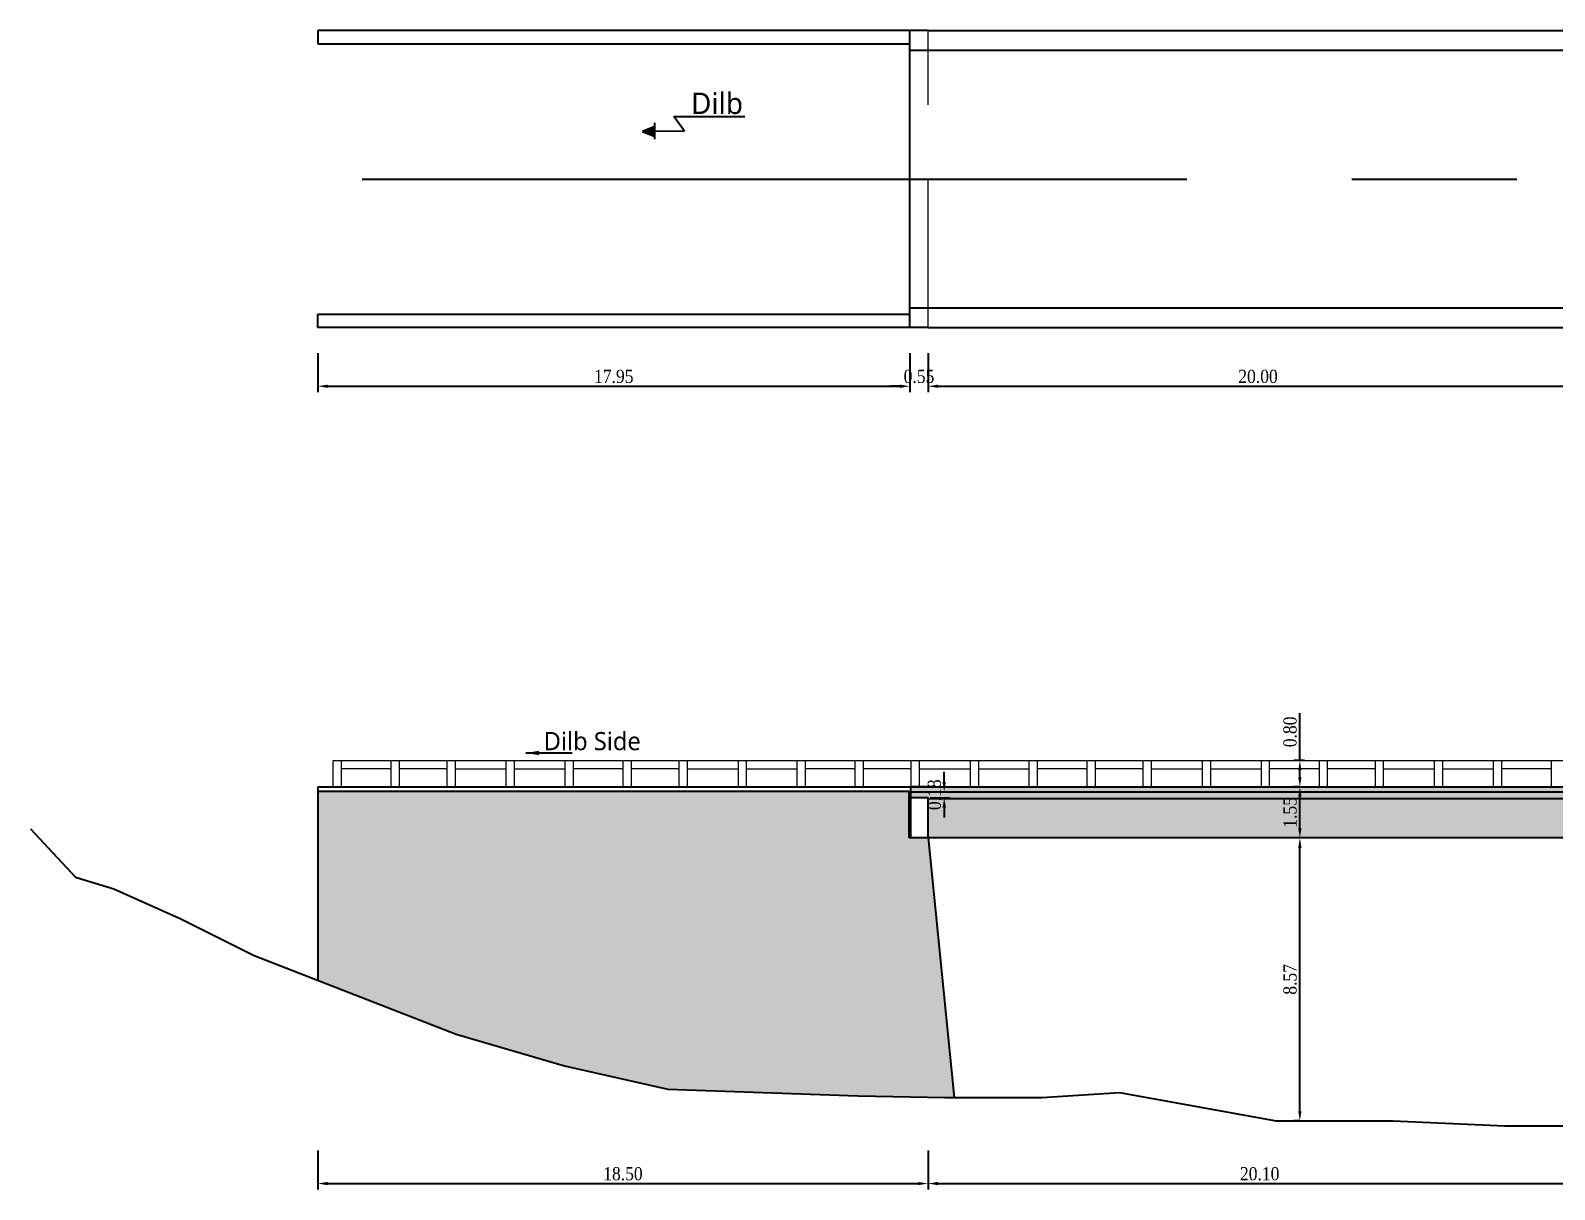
# Model space of a CAD drawing. Header units: inches. Extents: x 3 to 183, y 4 to 79.
# Drawn here: x 3.15 to 49.35, y 6.44 to 41.56 of the extents above; entities that cross this region are included whole.
import ezdxf

# ---------------------------------------------------------------- set-up
doc = ezdxf.new("R2010")
doc.units = ezdxf.units.IN
doc.header["$MEASUREMENT"] = 0
doc.linetypes.add('CENTER', pattern=[2, 1.25, -0.25, 0.25, -0.25])
doc.linetypes.add('HIDDEN', pattern=[0.375, 0.25, -0.125])
doc.layers.add('center line', color=251, linetype='CENTER')
doc.layers.add('Direction', color=6, linetype='Continuous')
for name, color, linetype, lineweight in [('dima', 7, 'Continuous', 0), ('hatch1', 251, 'Continuous', 0), ('Raling', 5, 'Continuous', 15), ('SUBSTR', 4, 'Continuous', 25), ('TEXT', 1, 'Continuous', 13)]:
    doc.layers.add(name, color=color, linetype=linetype, lineweight=lineweight)
doc.styles.get("Standard").update_dxf_attribs({"font": 'GARA.TTF', "height": 0.4})
doc.dimstyles.get("Standard").update_dxf_attribs({"dimtxt": 0.6, "dimasz": 0.3, "dimexe": 0.18, "dimexo": 0.0625, "dimgap": 0.09, "dimtad": 1, "dimzin": 0, "dimdsep": 46, "dimtxsty": 'Standard', "dimcen": 0.09, "dimclrd": 253, "dimclre": 21, "dimadec": 0, "dimazin": 0, "dimtfac": 1, "dimtix": 1, "dimtofl": 0, "dimtmove": 0, "dimatfit": 3, "dimfxl": 1, "dimfxlon": 1, "dimtolj": 1, "dimtzin": 0, "dimarcsym": 0})

# ---------------------------------------------------------------- blocks, each defined once
blk = doc.blocks.new('*D70')
at = {"layer": 'Defpoints', "color": 0}
for p in [(11.86, 32.562), (29.805, 32.562), (29.805, 30.783)]:
    blk.add_point(p, dxfattribs=at)
at = {"layer": 'dima', "color": 21, "lineweight": -2}
for p, q in [((11.86, 31.783), (11.86, 30.603)), ((29.805, 31.783), (29.805, 30.603))]:
    blk.add_line(p, q, dxfattribs=at)
at = {"layer": 'dima', "color": 253, "lineweight": -2}
blk.add_line((12.16, 30.783), (29.505, 30.783), dxfattribs=at)
at = {"layer": 'dima', "color": 253}
for points in [[(12.16, 30.833), (12.16, 30.733), (11.86, 30.783)], [(29.505, 30.833), (29.505, 30.733), (29.805, 30.783)]]:
    blk.add_solid(points, dxfattribs=at)
at = {"layer": 'dima', "color": 0, "insert": (20.833, 31.078), "char_height": 0.4, "attachment_point": 5}
blk.add_mtext('\\A1;17.95', dxfattribs=at)
blk = doc.blocks.new('*D71')
at = {"layer": 'Defpoints', "color": 0}
for p in [(29.805, 32.562), (30.36, 32.562), (30.36, 30.783)]:
    blk.add_point(p, dxfattribs=at)
at = {"layer": 'dima', "color": 21, "lineweight": -2}
for p, q in [((29.805, 31.783), (29.805, 30.603)), ((30.36, 31.783), (30.36, 30.603))]:
    blk.add_line(p, q, dxfattribs=at)
at = {"layer": 'dima', "color": 253, "lineweight": -2}
for p, q in [((29.505, 30.783), (29.205, 30.783)), ((30.66, 30.783), (30.96, 30.783))]:
    blk.add_line(p, q, dxfattribs=at)
at = {"layer": 'dima', "color": 253}
for points in [[(29.505, 30.833), (29.505, 30.733), (29.805, 30.783)], [(30.66, 30.833), (30.66, 30.733), (30.36, 30.783)]]:
    blk.add_solid(points, dxfattribs=at)
at = {"layer": 'dima', "color": 0, "insert": (30.083, 31.078), "char_height": 0.4, "attachment_point": 5}
blk.add_mtext('\\A1;0.55', dxfattribs=at)
blk = doc.blocks.new('*D72')
at = {"layer": 'Defpoints', "color": 0}
for p in [(30.36, 32.562), (50.36, 32.562), (50.36, 30.783)]:
    blk.add_point(p, dxfattribs=at)
at = {"layer": 'dima', "color": 21, "lineweight": -2}
for p, q in [((30.36, 31.783), (30.36, 30.603)), ((50.36, 31.783), (50.36, 30.603))]:
    blk.add_line(p, q, dxfattribs=at)
at = {"layer": 'dima', "color": 253, "lineweight": -2}
blk.add_line((30.66, 30.783), (50.06, 30.783), dxfattribs=at)
at = {"layer": 'dima', "color": 253}
for points in [[(30.66, 30.833), (30.66, 30.733), (30.36, 30.783)], [(50.06, 30.833), (50.06, 30.733), (50.36, 30.783)]]:
    blk.add_solid(points, dxfattribs=at)
at = {"layer": 'dima', "color": 0, "insert": (40.36, 31.078), "char_height": 0.4, "attachment_point": 5}
blk.add_mtext('\\A1;20.00', dxfattribs=at)
blk = doc.blocks.new('*D88')
at = {"layer": 'Defpoints', "color": 0}
for p in [(30.36, 17.096), (11.86, 12.782), (30.36, 6.625)]:
    blk.add_point(p, dxfattribs=at)
at = {"layer": 'dima', "color": 21, "lineweight": -2}
for p, q in [((11.86, 7.625), (11.86, 6.445)), ((30.36, 7.625), (30.36, 6.445))]:
    blk.add_line(p, q, dxfattribs=at)
at = {"layer": 'dima', "color": 253, "lineweight": -2}
blk.add_line((12.16, 6.625), (30.06, 6.625), dxfattribs=at)
at = {"layer": 'dima', "color": 253}
for points in [[(12.16, 6.675), (12.16, 6.575), (11.86, 6.625)], [(30.06, 6.675), (30.06, 6.575), (30.36, 6.625)]]:
    blk.add_solid(points, dxfattribs=at)
at = {"layer": 'dima', "color": 0, "insert": (21.11, 6.919), "char_height": 0.4, "attachment_point": 5}
blk.add_mtext('\\A1;18.50', dxfattribs=at)
blk = doc.blocks.new('*D89')
at = {"layer": 'Defpoints', "color": 0}
for p in [(30.36, 17.096), (50.46, 9.055), (50.46, 6.625)]:
    blk.add_point(p, dxfattribs=at)
at = {"layer": 'dima', "color": 21, "lineweight": -2}
for p, q in [((30.36, 7.625), (30.36, 6.445)), ((50.46, 7.625), (50.46, 6.445))]:
    blk.add_line(p, q, dxfattribs=at)
at = {"layer": 'dima', "color": 253, "lineweight": -2}
blk.add_line((30.66, 6.625), (50.16, 6.625), dxfattribs=at)
at = {"layer": 'dima', "color": 253}
for points in [[(30.66, 6.675), (30.66, 6.575), (30.36, 6.625)], [(50.16, 6.675), (50.16, 6.575), (50.46, 6.625)]]:
    blk.add_solid(points, dxfattribs=at)
at = {"layer": 'dima', "color": 0, "insert": (40.41, 6.919), "char_height": 0.4, "attachment_point": 5}
blk.add_mtext('\\A1;20.10', dxfattribs=at)
blk = doc.blocks.new('*D101')
at = {"layer": 'Defpoints', "color": 0}
for p in [(41.628, 17.096), (41.675, 17.096), (41.675, 8.527)]:
    blk.add_point(p, dxfattribs=at)
at = {"layer": 'dima', "color": 21, "lineweight": -2}
for p, q in [((41.628, 17.096), (41.448, 17.096)), ((41.628, 8.527), (41.448, 8.527))]:
    blk.add_line(p, q, dxfattribs=at)
at = {"layer": 'dima', "color": 253, "lineweight": -2}
blk.add_line((41.628, 8.827), (41.628, 16.796), dxfattribs=at)
at = {"layer": 'dima', "color": 253}
for points in [[(41.578, 16.796), (41.678, 16.796), (41.628, 17.096)], [(41.578, 8.827), (41.678, 8.827), (41.628, 8.527)]]:
    blk.add_solid(points, dxfattribs=at)
at = {"layer": 'dima', "color": 0, "insert": (41.333, 12.811), "char_height": 0.4, "attachment_point": 5, "rotation": 90}
blk.add_mtext('\\A1;8.57', dxfattribs=at)
blk = doc.blocks.new('*D102')
at = {"layer": 'Defpoints', "color": 0}
for p in [(41.628, 18.645), (41.675, 18.645), (41.675, 17.096)]:
    blk.add_point(p, dxfattribs=at)
at = {"layer": 'dima', "color": 21, "lineweight": -2}
for p, q in [((41.628, 18.645), (41.448, 18.645)), ((41.628, 17.096), (41.448, 17.096))]:
    blk.add_line(p, q, dxfattribs=at)
at = {"layer": 'dima', "color": 253, "lineweight": -2}
blk.add_line((41.628, 17.396), (41.628, 18.345), dxfattribs=at)
at = {"layer": 'dima', "color": 253}
for points in [[(41.578, 18.345), (41.678, 18.345), (41.628, 18.645)], [(41.578, 17.396), (41.678, 17.396), (41.628, 17.096)]]:
    blk.add_solid(points, dxfattribs=at)
at = {"layer": 'dima', "color": 0, "insert": (41.333, 17.871), "char_height": 0.4, "attachment_point": 5, "rotation": 90}
blk.add_mtext('\\A1;1.55', dxfattribs=at)
blk = doc.blocks.new('*D103')
at = {"layer": 'Defpoints', "color": 0}
for p in [(41.628, 19.445), (41.827, 19.445), (41.675, 18.645)]:
    blk.add_point(p, dxfattribs=at)
at = {"layer": 'dima', "color": 253, "lineweight": -2}
for p, q in [((41.628, 19.445), (41.628, 20.876)), ((41.628, 18.945), (41.628, 19.145))]:
    blk.add_line(p, q, dxfattribs=at)
at = {"layer": 'dima', "color": 21, "lineweight": -2}
for p, q in [((41.765, 19.445), (41.448, 19.445)), ((41.628, 18.645), (41.448, 18.645))]:
    blk.add_line(p, q, dxfattribs=at)
at = {"layer": 'dima', "color": 253}
for points in [[(41.578, 19.145), (41.678, 19.145), (41.628, 19.445)], [(41.578, 18.945), (41.678, 18.945), (41.628, 18.645)]]:
    blk.add_solid(points, dxfattribs=at)
at = {"layer": 'dima', "color": 0, "insert": (41.333, 20.311), "char_height": 0.4, "attachment_point": 5, "rotation": 90}
blk.add_mtext('\\A1;0.80', dxfattribs=at)
blk = doc.blocks.new('*D112')
at = {"layer": 'Defpoints', "color": 0}
for p in [(30.36, 18.495), (30.848, 18.495), (30.36, 18.316)]:
    blk.add_point(p, dxfattribs=at)
at = {"layer": 'dima', "color": 253, "lineweight": -2}
for p, q in [((30.848, 18.795), (30.848, 19.095)), ((30.848, 18.016), (30.848, 17.716))]:
    blk.add_line(p, q, dxfattribs=at)
at = {"layer": 'dima', "color": 21, "lineweight": -2}
for p, q in [((30.422, 18.495), (31.028, 18.495)), ((30.422, 18.316), (31.028, 18.316))]:
    blk.add_line(p, q, dxfattribs=at)
at = {"layer": 'dima', "color": 253}
for points in [[(30.798, 18.795), (30.898, 18.795), (30.848, 18.495)], [(30.798, 18.016), (30.898, 18.016), (30.848, 18.316)]]:
    blk.add_solid(points, dxfattribs=at)
at = {"layer": 'dima', "color": 0, "insert": (30.553, 18.406), "char_height": 0.4, "attachment_point": 5, "rotation": 90}
blk.add_mtext('\\A1;0.18', dxfattribs=at)

msp = doc.modelspace()

# ---------------------------------------------------------------- hatches: boundary and pattern name
at = {"layer": 'hatch1', "linetype": 'Continuous'}
h = msp.add_hatch(dxfattribs=at)
h.set_pattern_fill('AR-CONC', color=256, scale=0.29, style=0)
h.set_pattern_definition([(50, (0, 0), (2.080055, -0.181981), [0.2175, -2.3925]), (355, (0, 0), (-0.40238, 2.181357), [0.174, -1.914]), (100.4514, (0.1733, -0.0152), (1.677677, 1.999375), [0.184847, -2.033312]), (46.1842, (0, 0.58), (3.095, -0.480005), [0.32625, -3.58875]), (96.6356, (0.258, 0.54), (2.71052, 2.82494), [0.27727, -3.04997]), (351.1842, (0, 0.58), (2.71052, 2.824944), [0.261, -2.871]), (21, (0.29, 0.435), (1.73103, -1.167595), [0.2175, -2.3925]), (326, (0.29, 0.435), (0.705614, 2.102935), [0.174, -1.914]), (71.4514, (0.4343, 0.3377), (2.436646, 0.935338), [0.184847, -2.033312]), (37.5, (0, 0), (0.0352636, 0.9653922), [0, -1.8908, 0, -1.943, 0, -1.92125]), (7.5, (0, 0), (0.7629017, 1.143794), [0, -1.1078, 0, -1.8473, 0, -0.73225]), (327.5, (-0.6467, 0), (1.548085, -0.065409), [0, -0.725, 0, -2.262, 0, -3.0015]), (317.5, (-0.9367, 0), (1.69124, 0.290304), [0, -0.9425, 0, -1.5022, 0, -2.1315])])
h.paths.add_polyline_path([(156.88, 18.295), (156.36, 18.295), (156.36, 17.096), (156.88, 17.096)], flags=17)
h.paths.add_polyline_path([(29.839, 18.316), (29.789, 18.316), (29.789, 17.096), (29.839, 17.096)], flags=17)
h.paths.add_polyline_path([(50.95, 18.295), (30.36, 18.295), (30.36, 17.096), (50.36, 17.096), (50.36, 17.236), (50.95, 17.236), (50.95, 17.276), (50.95, 17.276)])
h.paths.add_polyline_path([(72.15, 18.295), (50.97, 18.295), (50.97, 17.276), (50.97, 17.276), (50.97, 17.236), (51.56, 17.236), (51.56, 17.096), (71.56, 17.096), (71.56, 17.235), (72.15, 17.235), (72.15, 17.276), (72.15, 17.276)])
h.paths.add_polyline_path([(50.95, 18.495), (29.839, 18.495), (29.839, 18.316), (30.36, 18.316), (30.36, 18.295), (50.95, 18.295)])
h.paths.add_polyline_path([(50.95, 18.645), (29.839, 18.645), (29.839, 18.495), (50.95, 18.495)])
h.paths.add_polyline_path([(51.56, 17.023), (50.36, 17.023), (50.36, 16.023), (51.56, 16.023)])
h.paths.add_polyline_path([(50.95, 17.236), (50.36, 17.236), (50.36, 17.096), (50.95, 17.096)], flags=16)
h.paths.add_polyline_path([(51.56, 17.236), (50.97, 17.236), (50.97, 17.096), (51.56, 17.096)])
h.paths.add_polyline_path([(51.46, 16.023), (50.46, 16.023), (50.46, 9.055), (49.96, 9.055), (49.96, 8.055), (51.96, 8.055), (51.96, 9.055), (51.46, 9.055)])
h.paths.add_polyline_path([(72.15, 18.645), (50.97, 18.645), (50.97, 18.495), (72.15, 18.495)])
h.paths.add_polyline_path([(72.15, 18.495), (50.97, 18.495), (50.97, 18.295), (72.15, 18.295)])
h.paths.add_polyline_path([(93.35, 18.295), (72.17, 18.295), (72.17, 17.275), (72.17, 17.275), (72.17, 17.235), (72.76, 17.235), (72.76, 17.096), (92.76, 17.096), (92.76, 17.235), (93.35, 17.235), (93.35, 17.276), (93.35, 17.276)])
h.paths.add_polyline_path([(93.35, 18.495), (72.17, 18.495), (72.17, 18.295), (93.35, 18.295)])
h.paths.add_polyline_path([(93.35, 18.645), (72.17, 18.645), (72.17, 18.495), (93.35, 18.495)])
h.paths.add_polyline_path([(135.75, 18.295), (114.57, 18.295), (114.57, 17.275), (114.57, 17.275), (114.57, 17.235), (115.16, 17.235), (115.16, 17.096), (135.16, 17.096), (135.16, 17.235), (135.75, 17.235), (135.75, 17.276), (135.75, 17.276)])
h.paths.add_polyline_path([(114.55, 18.295), (93.37, 18.295), (93.37, 17.275), (93.37, 17.275), (93.37, 17.235), (93.96, 17.235), (93.96, 17.096), (113.96, 17.096), (113.96, 17.235), (114.55, 17.235), (114.55, 17.276), (114.55, 17.276)])
h.paths.add_polyline_path([(114.55, 18.495), (93.37, 18.495), (93.37, 18.295), (114.55, 18.295)])
h.paths.add_polyline_path([(114.55, 18.645), (93.37, 18.645), (93.37, 18.495), (114.55, 18.495)])
h.paths.add_polyline_path([(135.75, 18.495), (114.57, 18.495), (114.57, 18.295), (135.75, 18.295)])
h.paths.add_polyline_path([(135.75, 18.645), (114.57, 18.645), (114.57, 18.495), (135.75, 18.495)])
h.paths.add_polyline_path([(156.36, 18.295), (135.77, 18.295), (135.77, 17.275), (135.77, 17.275), (135.77, 17.235), (136.36, 17.235), (136.36, 17.096), (156.36, 17.096)])
h.paths.add_polyline_path([(156.88, 18.495), (135.77, 18.495), (135.77, 18.295), (156.88, 18.295)])
h.paths.add_polyline_path([(156.88, 18.645), (135.77, 18.645), (135.77, 18.495), (156.88, 18.495)])
h.paths.add_polyline_path([(72.76, 17.022), (71.56, 17.022), (71.56, 16.022), (72.76, 16.022)])
h.paths.add_polyline_path([(72.66, 16.022), (71.66, 16.022), (71.66, 9.055), (71.16, 9.055), (71.16, 8.055), (73.16, 8.055), (73.16, 9.055), (72.66, 9.055)])
h.paths.add_polyline_path([(93.86, 16.022), (92.86, 16.022), (92.86, 9.055), (92.36, 9.055), (92.36, 8.055), (94.36, 8.055), (94.36, 9.055), (93.86, 9.055)])
h.paths.add_polyline_path([(93.96, 17.022), (92.76, 17.022), (92.76, 16.022), (93.96, 16.022)])
h.paths.add_polyline_path([(115.06, 16.022), (114.06, 16.022), (114.06, 9.055), (113.56, 9.055), (113.56, 8.055), (115.56, 8.055), (115.56, 9.055), (115.06, 9.055)])
h.paths.add_polyline_path([(115.16, 17.022), (113.96, 17.022), (113.96, 16.022), (115.16, 16.022)])
h.paths.add_polyline_path([(136.26, 16.022), (135.26, 16.022), (135.26, 9.055), (134.76, 9.055), (134.76, 8.055), (136.76, 8.055), (136.76, 9.055), (136.26, 9.055)])
h.paths.add_polyline_path([(136.36, 17.022), (135.16, 17.022), (135.16, 16.022), (136.36, 16.022)])
h.paths.add_polyline_path([(155.598, 9.479), (155.893, 9.537), (156.652, 9.587), (158.675, 10.093), (162.469, 10.042), (167.274, 9.84), (169.416, 10.904), (172.046, 11.965), (172.16, 12.03), (172.16, 18.502), (156.93, 18.502), (156.93, 17.096), (156.36, 17.096)])
h.paths.add_polyline_path([(11.86, 12.782), (16.051, 11.155), (19.339, 10.195), (22.476, 9.487), (28.242, 9.285), (30.872, 9.235), (31.146, 9.235), (30.36, 17.096), (29.789, 17.096), (29.789, 18.502), (11.86, 18.502)])
at = {"layer": 'TEXT'}
h = msp.add_hatch(color=256, dxfattribs=at)
h.set_gradient(color1=(0, 0, 255), one_color=1, tint=1)
h.paths.add_polyline_path([(22.082, 38.348), (22.082, 38.651), (21.7, 38.501)])

# ---------------------------------------------------------------- linework, layer by layer
for p, q in [((30.389, 18.645), (29.839, 18.645)), ((32.119, 18.645), (32.369, 18.645)), ((34.388, 18.645), (34.638, 18.645))]:
    msp.add_line(p, q)
at = {"color": 3, "linetype": 'HIDDEN', "ltscale": 30}
msp.add_lwpolyline([(3.153, 17.372), (4.518, 15.906), (5.682, 15.553), (7.705, 14.643), (9.931, 13.531), (16.051, 11.155), (19.339, 10.195), (22.476, 9.487), (28.242, 9.285), (30.872, 9.235), (33.806, 9.235), (36.158, 9.386), (40.912, 8.527), (44.453, 8.527), (47.842, 8.375), (50.574, 8.375)], dxfattribs=at)
at = {"layer": 'center line', "ltscale": 20}
msp.add_line((13.205, 37.062), (169.906, 37.062), dxfattribs=at)
at = {"layer": 'Direction', "color": 6, "linetype": 'Continuous'}
for p, q in [((22.978, 38.515), (22.651, 38.96)), ((22.651, 38.96), (24.804, 38.96)), ((21.954, 38.517), (22.978, 38.515))]:
    msp.add_line(p, q, dxfattribs=at)
at = {"layer": 'Direction', "color": 4, "linetype": 'Continuous', "ltscale": 10}
for p, q in [((22.082, 38.651), (21.7, 38.501)), ((21.7, 38.501), (22.082, 38.348))]:
    msp.add_line(p, q, dxfattribs=at)
at = {"layer": 'Direction', "color": 6, "linetype": 'Continuous', "ltscale": 10}
msp.add_line((22.081, 38.272), (22.082, 38.761), dxfattribs=at)
at = {"layer": 'hatch1', "linetype": 'HIDDEN', "ltscale": 18}
msp.add_line((30.36, 32.562), (30.36, 41.562), dxfattribs=at)
at = {"layer": 'Raling'}
for p, q in [((12.325, 19.445), (52.981, 19.445)), ((12.325, 18.645), (12.325, 19.445)), ((12.575, 18.645), (12.575, 19.445)), ((14.083, 18.645), (14.083, 19.445)), ((14.333, 18.645), (14.333, 19.445)), ((15.781, 18.645), (15.781, 19.445)), ((16.031, 18.645), (16.031, 19.445)), ((17.575, 18.645), (17.575, 19.445)), ((17.825, 18.645), (17.825, 19.445)), ((19.359, 18.645), (19.359, 19.445)), ((19.609, 18.645), (19.609, 19.445)), ((21.117, 18.645), (21.117, 19.445)), ((21.367, 18.645), (21.367, 19.445)), ((22.815, 18.645), (22.815, 19.445)), ((23.065, 18.645), (23.065, 19.445)), ((24.61, 18.645), (24.61, 19.445)), ((24.86, 18.645), (24.86, 19.445)), ((26.393, 18.645), (26.393, 19.445)), ((26.643, 18.645), (26.643, 19.445)), ((28.151, 18.645), (28.151, 19.445)), ((28.401, 18.645), (28.401, 19.445)), ((29.849, 18.645), (29.849, 19.445)), ((29.849, 19.445), (86.452, 19.445)), ((30.099, 18.645), (30.099, 19.445)), ((31.644, 18.645), (31.644, 19.445)), ((31.894, 18.645), (31.894, 19.445)), ((33.427, 18.645), (33.427, 19.445)), ((33.677, 18.645), (33.677, 19.445)), ((35.185, 18.645), (35.185, 19.445)), ((35.435, 18.645), (35.435, 19.445)), ((36.883, 18.645), (36.883, 19.445)), ((37.133, 18.645), (37.133, 19.445)), ((38.678, 18.645), (38.678, 19.445)), ((38.928, 18.645), (38.928, 19.445)), ((40.461, 18.645), (40.461, 19.445)), ((40.711, 18.645), (40.711, 19.445)), ((42.219, 18.645), (42.219, 19.445)), ((42.469, 18.645), (42.469, 19.445)), ((43.917, 18.645), (43.917, 19.445)), ((44.167, 18.645), (44.167, 19.445)), ((45.712, 18.645), (45.712, 19.445)), ((45.962, 18.645), (45.962, 19.445)), ((47.495, 18.645), (47.495, 19.445)), ((47.745, 18.645), (47.745, 19.445)), ((49.253, 18.645), (49.253, 19.445)), ((14.083, 19.195), (12.575, 19.195)), ((15.781, 19.195), (14.333, 19.195)), ((16.031, 19.195), (17.575, 19.195)), ((17.825, 19.195), (19.359, 19.195)), ((21.117, 19.195), (19.609, 19.195)), ((22.815, 19.195), (21.367, 19.195)), ((23.065, 19.195), (24.61, 19.195)), ((24.86, 19.195), (26.393, 19.195)), ((28.151, 19.195), (26.643, 19.195)), ((29.849, 19.195), (28.401, 19.195)), ((30.099, 19.195), (31.644, 19.195)), ((31.894, 19.195), (33.427, 19.195)), ((35.185, 19.195), (33.677, 19.195)), ((36.883, 19.195), (35.435, 19.195)), ((37.133, 19.195), (38.678, 19.195)), ((38.928, 19.195), (40.461, 19.195)), ((42.219, 19.195), (40.711, 19.195)), ((43.917, 19.195), (42.469, 19.195)), ((44.167, 19.195), (45.712, 19.195)), ((45.962, 19.195), (47.495, 19.195)), ((49.253, 19.195), (47.745, 19.195))]:
    msp.add_line(p, q, dxfattribs=at)
at = {"layer": 'SUBSTR', "linetype": 'Continuous'}
for p, q in [((30.36, 41.562), (11.86, 41.562)), ((11.86, 41.562), (11.86, 41.162)), ((11.86, 41.162), (29.805, 41.162)), ((29.805, 32.562), (29.805, 41.562)), ((30.36, 41.562), (156.36, 41.562)), ((29.805, 40.962), (156.914, 40.962)), ((11.86, 32.562), (11.86, 32.962)), ((11.86, 32.962), (29.805, 32.962)), ((29.805, 33.162), (156.914, 33.162)), ((30.36, 32.562), (11.86, 32.562)), ((30.36, 32.562), (156.36, 32.562)), ((11.86, 18.645), (34.388, 18.645)), ((11.86, 18.645), (11.86, 12.782)), ((29.789, 18.502), (11.86, 18.502)), ((29.789, 17.096), (29.789, 18.502)), ((29.839, 18.645), (170.786, 18.645)), ((29.839, 17.096), (29.839, 18.645)), ((29.839, 18.495), (156.88, 18.495)), ((30.36, 18.316), (29.789, 18.316)), ((30.36, 17.096), (30.36, 18.316)), ((30.36, 18.295), (156.88, 18.295)), ((156.93, 17.096), (29.789, 17.096)), ((30.36, 17.096), (31.146, 9.235))]:
    msp.add_line(p, q, dxfattribs=at)

# ---------------------------------------------------------------- texts
at = {"layer": 'TEXT', "width": 5.1366, "attachment_point": 1}
for s, insert, char_height in [('{\\fSegoe UI|b0|i0|c0|p34;Dilb}', (23.175, 39.68), 0.65), ('{\\fSegoe UI|b0|i0|c0|p34;Dilb Side}', (18.708, 20.305), 0.55)]:
    msp.add_mtext(s, dxfattribs=dict(at, insert=insert, char_height=char_height))

# ---------------------------------------------------------------- dimensions: what is measured, and where the dimension line sits
at = {"layer": 'dima'}
for base, p1, p2, picture, middle in [((29.8054, 30.7833), (11.8596, 32.5618), (29.8054, 32.5618), '*D70', (20.8325, 31.0782)), ((30.3596, 30.7833), (29.8054, 32.5618), (30.3596, 32.5618), '*D71', (30.0825, 31.0782)), ((50.36, 30.783), (30.36, 32.562), (50.36, 32.562), '*D72', (40.36, 31.078)), ((30.36, 6.625), (11.86, 12.782), (30.36, 17.096), '*D88', (21.11, 6.919)), ((50.46, 6.625), (30.36, 17.096), (50.46, 9.055), '*D89', (40.41, 6.919))]:
    dim = msp.add_linear_dim(base=base, p1=p1, p2=p2, dimstyle='Standard', dxfattribs=at)
    dim.commit()
    dim.dimension.update_dxf_attribs({"geometry": picture, "text_midpoint": middle})
dim = msp.add_linear_dim(base=(41.628, 19.445), p1=(41.675, 18.645), p2=(41.827, 19.445), angle=90, dimstyle='Standard', dxfattribs=at)
dim.commit()
dim.dimension.update_dxf_attribs({"geometry": '*D103', "text_midpoint": (41.628, 20.311), "dimtype": 160})
for base, p1, p2, picture, middle in [((30.848, 18.495), (30.36, 18.316), (30.36, 18.495), '*D112', (30.553, 18.406)), ((41.628, 18.645), (41.675, 17.096), (41.675, 18.645), '*D102', (41.333, 17.871)), ((41.628, 17.096), (41.675, 8.527), (41.675, 17.096), '*D101', (41.333, 12.811))]:
    dim = msp.add_linear_dim(base=base, p1=p1, p2=p2, angle=90, dimstyle='Standard', dxfattribs=at)
    dim.commit()
    dim.dimension.update_dxf_attribs({"geometry": picture, "text_midpoint": middle})

# ---------------------------------------------------------------- leaders
msp.add_leader([(18.164, 19.672), (19.567, 19.672)], dimstyle='Standard', override={"dimasz": 0.4, "dimtad": 0})

doc.saveas('drawing.dxf')
